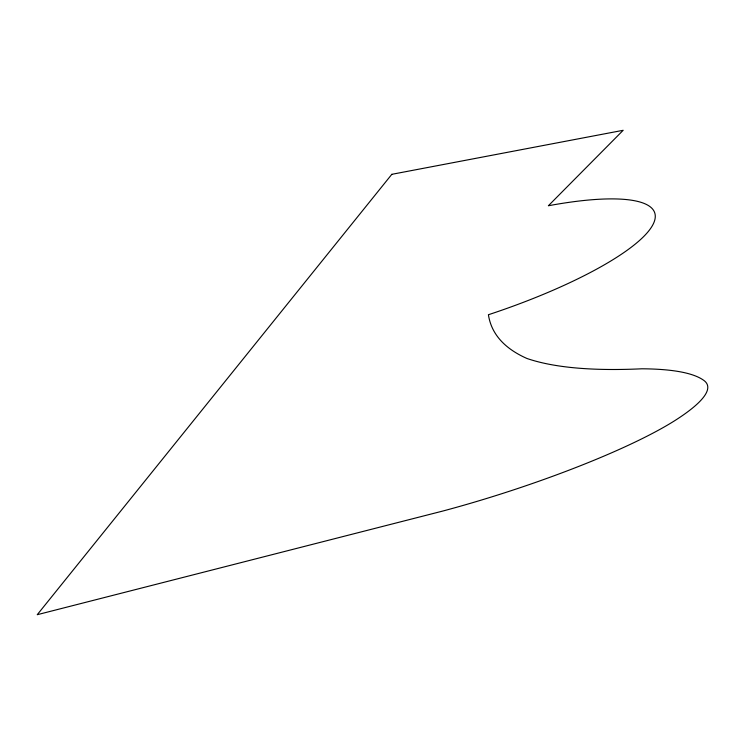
<?xml version="1.0" encoding="UTF-8"?>
<svg xmlns="http://www.w3.org/2000/svg" width="745" height="745" viewBox="0 0 745 745"><rect width="100%" height="100%" fill="white"/><g stroke="black" fill="none" stroke-linecap="round" stroke-linejoin="round"><path stroke-width="1.12" d="M391.823 174.321L37.25 614.7L442.223 511.2A213.992 34.382 -18 0 0 676.199 419.742A280.94 45.724 -17.7 0 0 703.951 380.499A537.601 85.647 -16.8 0 0 641.845 368.794A1020.166 204.046 -22.6 0 1 526.92 358.466A1257.29 243.885 -23.4 0 1 488.422 314.735A193.141 45.417 -18 0 0 652.676 225.111A193.141 45.417 -18 0 0 548.385 205.75L623.174 130.3L391.823 174.321"/></g></svg>
